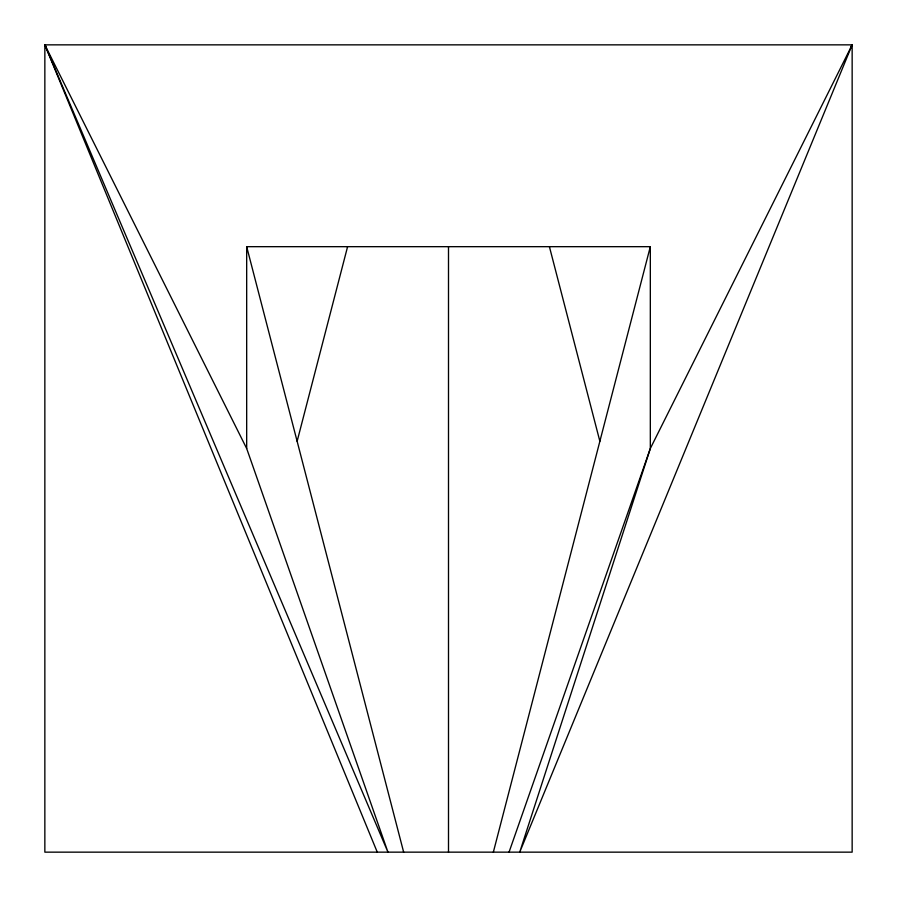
<?xml version="1.0" encoding="UTF-8"?>
<svg xmlns="http://www.w3.org/2000/svg" width="897" height="897" viewBox="0 0 897 897"><rect width="100%" height="100%" fill="white"/><g stroke="black" fill="none" stroke-linecap="round" stroke-linejoin="round"><path stroke-width="1.35" d="M297.131 441.29L347.588 246.675M493.35 852.15L650.325 246.675L246.675 246.675L246.675 448.5L387.953 852.15L44.85 44.85L852.15 44.85L852.15 852.15L44.85 852.15L44.85 44.85L46.465 47.137M509.048 852.15L650.325 448.5L852.15 44.85L850.535 47.137M852.15 44.85L519.733 852.15L650.325 448.5L650.325 246.675M246.675 448.5L44.85 44.85L377.267 852.15M549.413 246.675L599.869 441.29M246.675 246.675L403.65 852.15M448.5 246.675L448.5 852.15"/></g></svg>
